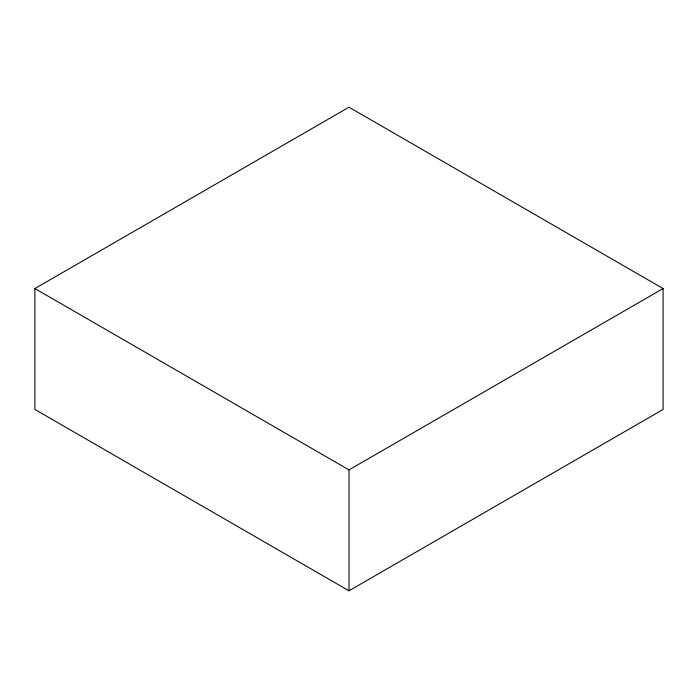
<?xml version="1.0" encoding="UTF-8"?>
<svg xmlns="http://www.w3.org/2000/svg" width="698" height="698" viewBox="0 0 698 698"><rect width="100%" height="100%" fill="white"/><g stroke="black" fill="none" stroke-linecap="round" stroke-linejoin="round"><path stroke-width="1.05" d="M34.9 288.553L349 107.204L663.1 288.553L663.1 409.447L349 590.796L34.9 409.447L34.9 288.553L349 469.894L663.1 288.553M349 469.894L349 590.796"/></g></svg>
